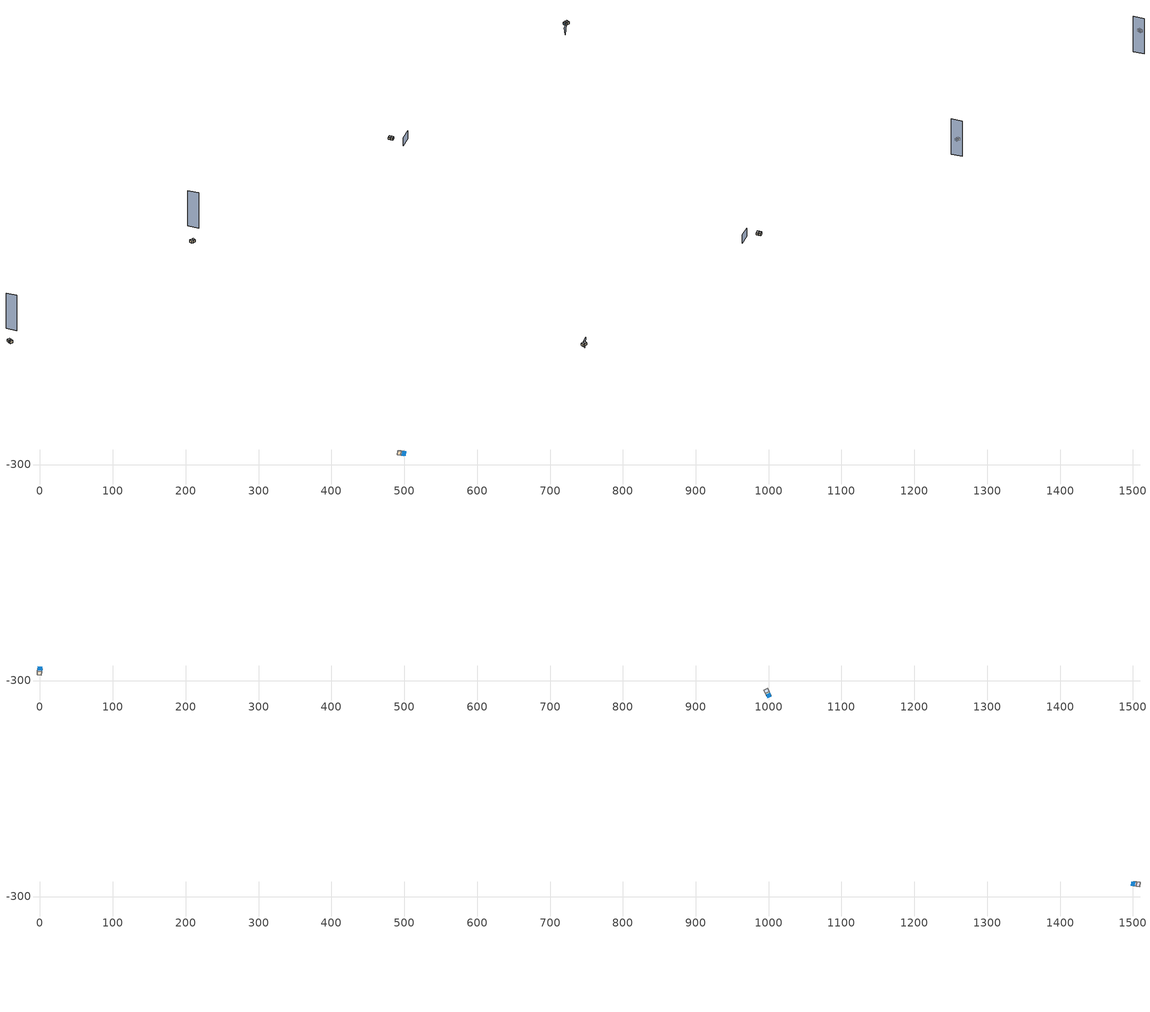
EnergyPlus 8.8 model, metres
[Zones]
1Perim
 floor adiabatic (115mmSandLimeBrick): 499.56,-287.8 495.06,-287.29 495.73,-281.33 500.24,-281.84 z0
 wall outside (U0-4): 499.56,-287.8 500.24,-281.84 z0:4.89
 wall to 1Core (115mmSandLimeBrick): 495.73,-281.33 495.06,-287.29 z0:4.89
 wall adiabatic (115mmSandLimeBrick): 500.24,-281.84 495.73,-281.33 / 495.06,-287.29 499.56,-287.8 z0:4.89
 window (Single): 499.57,-287.7 500.23,-281.94 z0.85:3.88
 ceiling adiabatic (115mmSandLimeBrick): 499.56,-287.8 500.24,-281.84 496.86,-281.46 496.18,-287.42 z4.89
 roof outside (U0-3): 496.18,-287.42 496.86,-281.46 495.73,-281.33 495.06,-287.29 z4.89
1Core
 floor adiabatic (115mmSandLimeBrick): 495.06,-287.29 490.27,-286.75 490.94,-280.79 495.73,-281.33 z0
 wall adiabatic (115mmSandLimeBrick): 495.73,-281.33 490.94,-280.79 490.27,-286.75 495.06,-287.29 z0:4.89
 ceiling adiabatic (115mmSandLimeBrick): 495.06,-287.29 495.73,-281.33 492.14,-280.92 491.46,-286.88 z4.89
 roof outside (U0-3): 491.46,-286.88 492.14,-280.92 490.94,-280.79 490.27,-286.75 z4.89
0Perim
 floor adiabatic (115mmSandLimeBrick): 2.97,-283.61 2.47,-288.11 -3.49,-287.45 -2.99,-282.94 z9.78
 wall outside (U0-4): 2.97,-283.61 -2.99,-282.94 z9.78:14.67
 wall to 0Core (115mmSandLimeBrick): -3.49,-287.45 2.47,-288.11 z9.78:14.67
 wall adiabatic (115mmSandLimeBrick): -2.99,-282.94 -3.49,-287.45 / 2.47,-288.11 2.97,-283.61 z9.78:14.67
 window (Single): 2.87,-283.59 -2.89,-282.95 z10.63:11.64
 ceiling adiabatic (115mmSandLimeBrick): 2.97,-283.61 -2.99,-282.94 -3.37,-286.32 2.59,-286.99 z14.67
 roof outside (U0-3): 2.59,-286.99 -3.37,-286.32 -3.49,-287.45 2.47,-288.11 z14.67
0Core
 floor adiabatic (115mmSandLimeBrick): 2.47,-288.11 1.94,-292.9 -4.03,-292.24 -3.49,-287.45 z9.78
 wall adiabatic (115mmSandLimeBrick): -3.49,-287.45 -4.03,-292.24 1.94,-292.9 2.47,-288.11 z9.78:14.67
 ceiling adiabatic (115mmSandLimeBrick): 2.47,-288.11 -3.49,-287.45 -3.89,-291.04 2.07,-291.71 z14.67
 roof outside (U0-3): 2.07,-291.71 -3.89,-291.04 -4.03,-292.24 1.94,-292.9 z14.67
2Perim
 floor adiabatic (115mmSandLimeBrick): 997.21,-321.89 995.41,-317.73 1000.92,-315.36 1002.72,-319.52 z9.78
 wall outside (U0-4): 997.21,-321.89 1002.72,-319.52 z9.78:14.67
 wall to 2Core (115mmSandLimeBrick): 1000.92,-315.36 995.41,-317.73 z9.78:14.67
 wall adiabatic (115mmSandLimeBrick): 1002.72,-319.52 1000.92,-315.36 / 995.41,-317.73 997.21,-321.89 z9.78:14.67
 window (Single): 997.3,-321.86 1002.62,-319.56 z10.63:11.64
 ceiling adiabatic (115mmSandLimeBrick): 997.21,-321.89 1002.72,-319.52 1001.37,-316.4 995.86,-318.77 z14.67
 roof outside (U0-3): 995.86,-318.77 1001.37,-316.4 1000.92,-315.36 995.41,-317.73 z14.67
2Core
 floor adiabatic (115mmSandLimeBrick): 995.41,-317.73 993.5,-313.3 999.01,-310.93 1000.92,-315.36 z9.78
 wall adiabatic (115mmSandLimeBrick): 1000.92,-315.36 999.01,-310.93 993.5,-313.3 995.41,-317.73 z9.78:14.67
 ceiling adiabatic (115mmSandLimeBrick): 995.41,-317.73 1000.92,-315.36 999.49,-312.04 993.98,-314.41 z14.67
 roof outside (U0-3): 993.98,-314.41 999.49,-312.04 999.01,-310.93 993.5,-313.3 z14.67
3Perim
 floor adiabatic (115mmSandLimeBrick): 1500.38,-279.4 1504.9,-279.83 1504.33,-285.8 1499.82,-285.38 z14.67
 wall outside (U0-4): 1500.38,-279.4 1499.82,-285.38 z14.67:19.56
 wall to 3Core (115mmSandLimeBrick): 1504.33,-285.8 1504.9,-279.83 z14.67:19.56
 wall adiabatic (115mmSandLimeBrick): 1499.82,-285.38 1504.33,-285.8 / 1504.9,-279.83 1500.38,-279.4 z14.67:19.56
 window (Single): 1500.37,-279.5 1499.83,-285.28 z15.52:18.55
 ceiling adiabatic (115mmSandLimeBrick): 1500.38,-279.4 1499.82,-285.38 1503.21,-285.7 1503.77,-279.72 z19.56
 roof outside (U0-3): 1503.77,-279.72 1503.21,-285.7 1504.33,-285.8 1504.9,-279.83 z19.56
3Core
 floor adiabatic (115mmSandLimeBrick): 1504.9,-279.83 1509.69,-280.28 1509.13,-286.25 1504.33,-285.8 z14.67
 wall adiabatic (115mmSandLimeBrick): 1504.33,-285.8 1509.13,-286.25 1509.69,-280.28 1504.9,-279.83 z14.67:19.56
 ceiling adiabatic (115mmSandLimeBrick): 1504.9,-279.83 1504.33,-285.8 1507.93,-286.14 1508.5,-280.17 z19.56
 roof outside (U0-3): 1508.5,-280.17 1507.93,-286.14 1509.13,-286.25 1509.69,-280.28 z19.56
shading: 37.76,-239.25 46.52,-259.4 / 528.23,-239.25 536.99,-259.4 z0:80.06; 1031.39,-328.6 1008.27,-338.56 z0:18.75; 1488.36,-293.75,19.56 1499.48,-288.96,19.56 1493.92,-291.36,0
[Site:GroundTemperature:BuildingSurface]
14, 14, 14, 14, 14, 14, 14, 14, 14, 14, 14, 14
[Site:GroundReflectance]
0.2, 0.2, 0.2, 0.2, 0.2, 0.2, 0.2, 0.2, 0.2, 0.2, 0.2, 0.2
[Site:GroundReflectance:SnowModifier]
1, 1
[Building]
Building: North Axis {deg}=0; Terrain=Suburbs; Loads Convergence Tolerance Value=.04; Temperature Convergence Tolerance Value {deltaC}=.4; Solar Distribution=MinimalShadowing; Maximum Number of Warmup Days=25
[Construction]
115mmSandLimeBrick: Plaster_0.005_115mmSandLimeBrick, Sand-Lime Brick_0.08_115mmSandLimeBrick, Plaster_0.08_115mmSandLimeBrick
U0-4: XPS Board_0.06_U0-4, General Concrete_0.2_U0-4
U0-3: XPS Board_0.12_U0-3, General Concrete_0.2_U0-3
Single: Generic Clear Glass 6mm_0.006_Single
[Material] Roughness=Rough; Thermal Absorptance=0.9
Name | Thickness {m} | Conductivity {W/m-K} | Density {kg/m3} | Specific Heat {J/kg-K} | Solar Absorptance | Visible Absorptance
Plaster_0.005_115mmSandLimeBrick | 0.005 | 1 | 2000 | 1130 | 0.6 | 0.6
Sand-Lime Brick_0.08_115mmSandLimeBrick | 0.08 | 0.56 | 1200 | 1000 | 0.6 | 0.6
Plaster_0.08_115mmSandLimeBrick | 0.08 | 1 | 2000 | 1130 | 0.6 | 0.6
XPS Board_0.06_U0-4 | 0.06 | 0.034 | 35 | 1400 | 0.6 | 0.6
General Concrete_0.2_U0-4; General Concrete_0.2_U0-3 | 0.2 | 2 | 2400 | 950 | 0.7 | 0.7
XPS Board_0.12_U0-3 | 0.12 | 0.034 | 35 | 1400 | 0.6 | 0.6
[WindowMaterial:Glazing]
Generic Clear Glass 6mm_0.006_Single: Optical Data Type=SpectralAverage; Window Glass Spectral Data Set=SpectralAverage; Thickness {m}=0.006; Solar Transmittance at Normal Incidence=0.68; Front Side Solar Reflectance at Normal Incidence=0.09; Back Side Solar Reflectance at Normal Incidence=0.1; Visible Transmittance at Normal Incidence=0.81; Front Side Visible Reflectance at Normal Incidence=0.11; Back Side Visible Reflectance at Normal Incidence=0.12; Infrared Transmittance at Normal Incidence=0; Front Side Infrared Hemispherical Emissivity=0.2; Back Side Infrared Hemispherical Emissivity=0.2; Conductivity {W/m-K}=0.9; Dirt Correction Factor for Solar and Visible Transmittance=1
[EnergyManagementSystem:Sensor]
Name | Output:Variable or Output:Meter Index Key | Output:Variable or Output:Meter
OutdoorTemp | Environment | Site Outdoor Air Drybulb Temperature
OutdoorRelHumid | Environment | Site Outdoor Air Relative Humidity
USRNATVENT_0Perim; USRNATVENT_1Perim; USRNATVENT_2Perim; USRNATVENT_3Perim | AllOn | Schedule Value
[Zone] Type=1; Multiplier=1; Zone Inside Convection Algorithm=TARP; Zone Outside Convection Algorithm=DOE-2
Name | Volume {m3} | Floor Area {m2}
0Perim; 1Perim; 2Perim; 3Perim | 133.069 | 27.2153
0Core; 1Core; 2Core; 3Core | 141.387 | 28.9164
[People] Number of People Schedule=30HrWk; Number of People Calculation Method=People/Area; People per Zone Floor Area {person/m2}=0.25; Fraction Radiant=0.3; Sensible Heat Fraction=AUTOCALCULATE; Carbon Dioxide Generation Rate {m3/s-W}=3.82e-08; Enable ASHRAE 55 Comfort Warnings=No; Mean Radiant Temperature Calculation Type=ZoneAveraged; Clothing Insulation Calculation Method=DynamicClothingModelASHRAE55; Thermal Comfort Model 1 Type=AdaptiveASH55
Name | Zone or ZoneList | Activity Level Schedule | Work Efficiency Schedule | Air Velocity Schedule
People 0Perim | 0Perim | 0PerimPeopleActivity | 0PerimWorkEfficiency | 0PerimAirVelocity
People 0Core | 0Core | 0CorePeopleActivity | 0CoreWorkEfficiency | 0CoreAirVelocity
People 1Perim | 1Perim | 1PerimPeopleActivity | 1PerimWorkEfficiency | 1PerimAirVelocity
People 1Core | 1Core | 1CorePeopleActivity | 1CoreWorkEfficiency | 1CoreAirVelocity
People 2Perim | 2Perim | 2PerimPeopleActivity | 2PerimWorkEfficiency | 2PerimAirVelocity
People 2Core | 2Core | 2CorePeopleActivity | 2CoreWorkEfficiency | 2CoreAirVelocity
People 3Perim | 3Perim | 3PerimPeopleActivity | 3PerimWorkEfficiency | 3PerimAirVelocity
People 3Core | 3Core | 3CorePeopleActivity | 3CoreWorkEfficiency | 3CoreAirVelocity
[ElectricEquipment] Schedule=60HrWk; Design Level Calculation Method=Watts/Area; Watts per Zone Floor Area {W/m2}=25; Fraction Latent=0; Fraction Radiant=.2; Fraction Lost=0
Name | Zone or ZoneList
0Perim Equipment 1 | 0Perim
0Core Equipment 1 | 0Core
1Perim Equipment 1 | 1Perim
1Core Equipment 1 | 1Core
2Perim Equipment 1 | 2Perim
2Core Equipment 1 | 2Core
3Perim Equipment 1 | 3Perim
3Core Equipment 1 | 3Core
[Lights] Schedule=60HrWk; Design Level Calculation Method=Watts/Area; Watts per Zone Floor Area {W/m2}=15; Return Air Fraction=0; Fraction Radiant=.42; Fraction Visible=.18; Fraction Replaceable=1
Name | Zone or ZoneList
0Perim General lighting | 0Perim
0Core General lighting | 0Core
1Perim General lighting | 1Perim
1Core General lighting | 1Core
2Perim General lighting | 2Perim
2Core General lighting | 2Core
3Perim General lighting | 3Perim
3Core General lighting | 3Core
[Daylighting:Controls] Daylighting Method=SplitFlux; Lighting Control Type=Continuous; Minimum Input Power Fraction for Continuous or ContinuousOff Dimming Control=0.1; Minimum Light Output Fraction for Continuous or ContinuousOff Dimming Control=0.1; Number of Stepped Control Steps=3; Probability Lighting will be Reset When Needed in Manual Stepped Control=1; Glare Calculation Azimuth Angle of View Direction Clockwise from Zone y-Axis {deg}=0; Maximum Allowable Discomfort Glare Index=22; Fraction of Zone Controlled by Reference Point 1=1; Illuminance Setpoint at Reference Point 1 {lux}=500
Name | Zone | Glare Calculation Daylighting Reference Point | Daylighting Reference Point 1
0Perim_DaylCtrl | 0Perim | 0Perim_DaylRefPt1 | 0Perim_DaylRefPt1
0Core_DaylCtrl | 0Core | 0Core_DaylRefPt1 | 0Core_DaylRefPt1
1Perim_DaylCtrl | 1Perim | 1Perim_DaylRefPt1 | 1Perim_DaylRefPt1
1Core_DaylCtrl | 1Core | 1Core_DaylRefPt1 | 1Core_DaylRefPt1
2Perim_DaylCtrl | 2Perim | 2Perim_DaylRefPt1 | 2Perim_DaylRefPt1
2Core_DaylCtrl | 2Core | 2Core_DaylRefPt1 | 2Core_DaylRefPt1
3Perim_DaylCtrl | 3Perim | 3Perim_DaylRefPt1 | 3Perim_DaylRefPt1
3Core_DaylCtrl | 3Core | 3Core_DaylRefPt1 | 3Core_DaylRefPt1
[ZoneControl:Thermostat]
Name | Zone or ZoneList | Control Type Schedule | Control 1
0Perim Thermostat | 0Perim | 0PerimZoneControlTypeSched | Dual Setpoint - Zone 0Perim
0Core Thermostat | 0Core | 0CoreZoneControlTypeSched | Dual Setpoint - Zone 0Core
1Perim Thermostat | 1Perim | 1PerimZoneControlTypeSched | Dual Setpoint - Zone 1Perim
1Core Thermostat | 1Core | 1CoreZoneControlTypeSched | Dual Setpoint - Zone 1Core
2Perim Thermostat | 2Perim | 2PerimZoneControlTypeSched | Dual Setpoint - Zone 2Perim
2Core Thermostat | 2Core | 2CoreZoneControlTypeSched | Dual Setpoint - Zone 2Core
3Perim Thermostat | 3Perim | 3PerimZoneControlTypeSched | Dual Setpoint - Zone 3Perim
3Core Thermostat | 3Core | 3CoreZoneControlTypeSched | Dual Setpoint - Zone 3Core
[ThermostatSetpoint:DualSetpoint]
Name | Heating Setpoint Temperature Schedule | Cooling Setpoint Temperature Schedule
Dual Setpoint - Zone 0Perim | 0PerimHeating_SP_Sch | 0PerimCooling_SP_Sch
Dual Setpoint - Zone 0Core | 0CoreHeating_SP_Sch | 0CoreCooling_SP_Sch
Dual Setpoint - Zone 1Perim | 1PerimHeating_SP_Sch | 1PerimCooling_SP_Sch
Dual Setpoint - Zone 1Core | 1CoreHeating_SP_Sch | 1CoreCooling_SP_Sch
Dual Setpoint - Zone 2Perim | 2PerimHeating_SP_Sch | 2PerimCooling_SP_Sch
Dual Setpoint - Zone 2Core | 2CoreHeating_SP_Sch | 2CoreCooling_SP_Sch
Dual Setpoint - Zone 3Perim | 3PerimHeating_SP_Sch | 3PerimCooling_SP_Sch
Dual Setpoint - Zone 3Core | 3CoreHeating_SP_Sch | 3CoreCooling_SP_Sch
[Zone equipment]
0Perim: 0Perim Ideal Loads Air
0Core: 0Core Ideal Loads Air
1Perim: 1Perim Ideal Loads Air
1Core: 1Core Ideal Loads Air
2Perim: 2Perim Ideal Loads Air
2Core: 2Core Ideal Loads Air
3Perim: 3Perim Ideal Loads Air
3Core: 3Core Ideal Loads Air
[ZoneHVAC:IdealLoadsAirSystem] Maximum Heating Supply Air Temperature {C}=30; Minimum Cooling Supply Air Temperature {C}=18; Maximum Heating Supply Air Humidity Ratio {kgWater/kgDryAir}=0.01; Minimum Cooling Supply Air Humidity Ratio {kgWater/kgDryAir}=0.008; Heating Limit=NoLimit; Maximum Heating Air Flow Rate {m3/s}=100; Cooling Limit=NoLimit; Maximum Cooling Air Flow Rate {m3/s}=100; Heating Availability Schedule=AllOn; Cooling Availability Schedule=AllOn; Dehumidification Control Type=None; Humidification Control Type=None; Demand Controlled Ventilation Type=OccupancySchedule; Outdoor Air Economizer Type=NoEconomizer; Heat Recovery Type=None; Sensible Heat Recovery Effectiveness=0.7; Latent Heat Recovery Effectiveness=0.65
Name | Design Specification Outdoor Air Object
0Perim Ideal Loads Air | 0PerimMinFreshAir
0Core Ideal Loads Air | 0CoreMinFreshAir
1Perim Ideal Loads Air | 1PerimMinFreshAir
1Core Ideal Loads Air | 1CoreMinFreshAir
2Perim Ideal Loads Air | 2PerimMinFreshAir
2Core Ideal Loads Air | 2CoreMinFreshAir
3Perim Ideal Loads Air | 3PerimMinFreshAir
3Core Ideal Loads Air | 3CoreMinFreshAir
[DesignSpecification:OutdoorAir] Outdoor Air Method=Sum; Outdoor Air Flow per Person {m3/s-person}=0.001; Outdoor Air Flow per Zone Floor Area {m3/s-m2}=0.001; Outdoor Air Schedule=60HrWk
0PerimMinFreshAir; 0CoreMinFreshAir; 1PerimMinFreshAir; 1CoreMinFreshAir; 2PerimMinFreshAir; 2CoreMinFreshAir; 3PerimMinFreshAir; 3CoreMinFreshAir
[ZoneVentilation:DesignFlowRate] Schedule=AllOn; Design Flow Rate Calculation Method=AirChanges/Hour; Air Changes per Hour {1/hr}=0; Ventilation Type=NATURAL; Fan Pressure Rise {Pa}=0; Fan Total Efficiency=1; Constant Term Coefficient=1; Temperature Term Coefficient=0; Velocity Term Coefficient=0; Velocity Squared Term Coefficient=0; Minimum Indoor Temperature {C}=18; Delta Temperature {deltaC}=1; Maximum Wind Speed {m/s}=40
Name | Zone or ZoneList
0Perim ScheduledVent | 0Perim
1Perim ScheduledVent | 1Perim
2Perim ScheduledVent | 2Perim
3Perim ScheduledVent | 3Perim
[EnergyManagementSystem:Actuator] Actuated Component Type=Schedule:Constant; Actuated Component Control Type=Schedule Value
Name | Actuated Component Unique
NATVENT_AVAIL_SCHED_ACTUATOR_0Perim | NATVENT_AVAIL_SCHED_0Perim
NATVENT_AVAIL_SCHED_ACTUATOR_1Perim | NATVENT_AVAIL_SCHED_1Perim
NATVENT_AVAIL_SCHED_ACTUATOR_2Perim | NATVENT_AVAIL_SCHED_2Perim
NATVENT_AVAIL_SCHED_ACTUATOR_3Perim | NATVENT_AVAIL_SCHED_3Perim
[EnergyManagementSystem:ProgramCallingManager]
My 0Perim_Setpoint_Schedule_Calculator_Example: BeginTimestepBeforePredictor; 0Perim_ErlEnforceBinary
My 1Perim_Setpoint_Schedule_Calculator_Example: BeginTimestepBeforePredictor; 1Perim_ErlEnforceBinary
My 2Perim_Setpoint_Schedule_Calculator_Example: BeginTimestepBeforePredictor; 2Perim_ErlEnforceBinary
My 3Perim_Setpoint_Schedule_Calculator_Example: BeginTimestepBeforePredictor; 3Perim_ErlEnforceBinary
[EnergyManagementSystem:Program]
0Perim_ErlEnforceBinary: IF (USRNATVENT_0Perim > 0); Set NATVENT_AVAIL_SCHED_ACTUATOR_0Perim = 1; ELSE; Set NATVENT_AVAIL_SCHED_ACTUATOR_0Perim = 0; ENDIF
1Perim_ErlEnforceBinary: IF (USRNATVENT_1Perim > 0); Set NATVENT_AVAIL_SCHED_ACTUATOR_1Perim = 1; ELSE; Set NATVENT_AVAIL_SCHED_ACTUATOR_1Perim = 0; ENDIF
2Perim_ErlEnforceBinary: IF (USRNATVENT_2Perim > 0); Set NATVENT_AVAIL_SCHED_ACTUATOR_2Perim = 1; ELSE; Set NATVENT_AVAIL_SCHED_ACTUATOR_2Perim = 0; ENDIF
3Perim_ErlEnforceBinary: IF (USRNATVENT_3Perim > 0); Set NATVENT_AVAIL_SCHED_ACTUATOR_3Perim = 1; ELSE; Set NATVENT_AVAIL_SCHED_ACTUATOR_3Perim = 0; ENDIF
[ZoneVentilation:WindandStackOpenArea] Opening Effectiveness=0; Effective Angle {deg}=0; Discharge Coefficient for Opening=0.6; Minimum Indoor Temperature {C}=24; Maximum Indoor Temperature {C}=100; Delta Temperature {deltaC}=1; Minimum Outdoor Temperature {C}=22; Maximum Outdoor Temperature {C}=26; Maximum Wind Speed {m/s}=40
Name | Zone | Opening Area {m2} | Opening Area Fraction Schedule | Height Difference {m}
0PerimNatVent_Buoy | 0Perim | 4.69392 | NATVENT_AVAIL_SCHED_0Perim | 0.252905
1PerimNatVent_Buoy | 1Perim | 14.08176 | NATVENT_AVAIL_SCHED_1Perim | 0.758716
2PerimNatVent_Buoy | 2Perim | 4.69392 | NATVENT_AVAIL_SCHED_2Perim | 0.252905
3PerimNatVent_Buoy | 3Perim | 14.0818 | NATVENT_AVAIL_SCHED_3Perim | 0.758716
[ZoneInfiltration:DesignFlowRate] Schedule=On; Design Flow Rate Calculation Method=AirChanges/Hour; Air Changes per Hour {1/hr}=0.05; Constant Term Coefficient=1; Temperature Term Coefficient=0; Velocity Term Coefficient=0; Velocity Squared Term Coefficient=0
Name | Zone or ZoneList
0PerimInfiltration | 0Perim
1PerimInfiltration | 1Perim
2PerimInfiltration | 2Perim
3PerimInfiltration | 3Perim
[WaterUse:Equipment]
Name | Peak Flow Rate {m3/s} | Flow Rate Fraction Schedule | Target Temperature Schedule | Hot Water Supply Temperature Schedule | Cold Water Supply Temperature Schedule
DHW 0Perim | 0 | equipOffice | DHW Supply Temperature 0Perim | DHW Supply Temperature 0Perim | DHW Mains Temperature 0Perim
DHW 0Core | 8.03232e-06 | 60HrWk | DHW Supply Temperature 0Core | DHW Supply Temperature 0Core | DHW Mains Temperature 0Core
DHW 1Perim | 0 | equipOffice | DHW Supply Temperature 1Perim | DHW Supply Temperature 1Perim | DHW Mains Temperature 1Perim
DHW 1Core | 8.03232e-06 | 60HrWk | DHW Supply Temperature 1Core | DHW Supply Temperature 1Core | DHW Mains Temperature 1Core
DHW 2Perim | 0 | equipOffice | DHW Supply Temperature 2Perim | DHW Supply Temperature 2Perim | DHW Mains Temperature 2Perim
DHW 2Core | 8.03232e-06 | 60HrWk | DHW Supply Temperature 2Core | DHW Supply Temperature 2Core | DHW Mains Temperature 2Core
DHW 3Perim | 0 | equipOffice | DHW Supply Temperature 3Perim | DHW Supply Temperature 3Perim | DHW Mains Temperature 3Perim
DHW 3Core | 8.03232e-06 | 60HrWk | DHW Supply Temperature 3Core | DHW Supply Temperature 3Core | DHW Mains Temperature 3Core
[Schedule:Constant]
On: On/Off, 1
0PerimPeopleActivity; 0CorePeopleActivity; 1PerimPeopleActivity; 1CorePeopleActivity; 2PerimPeopleActivity; 2CorePeopleActivity; 3PerimPeopleActivity; 3CorePeopleActivity: Any Number, 125.28
0PerimAirVelocity; 0CoreAirVelocity; 1PerimAirVelocity; 1CoreAirVelocity; 2PerimAirVelocity; 2CoreAirVelocity; 3PerimAirVelocity; 3CoreAirVelocity: Any Number, 0.2
0PerimWorkEfficiency; 0CoreWorkEfficiency; 1PerimWorkEfficiency; 1CoreWorkEfficiency; 2PerimWorkEfficiency; 2CoreWorkEfficiency; 3PerimWorkEfficiency; 3CoreWorkEfficiency: Any Number, 0
0PerimHeating_SP_Sch; 0PerimCooling_SP_Sch; 0CoreHeating_SP_Sch; 0CoreCooling_SP_Sch; 1PerimHeating_SP_Sch; 1PerimCooling_SP_Sch; 1CoreHeating_SP_Sch; 1CoreCooling_SP_Sch; 2PerimHeating_SP_Sch; 2PerimCooling_SP_Sch; 2CoreHeating_SP_Sch; 2CoreCooling_SP_Sch; 3PerimHeating_SP_Sch; 3PerimCooling_SP_Sch; 3CoreHeating_SP_Sch; 3CoreCooling_SP_Sch: Temperature, 24
0PerimZoneControlTypeSched; 0CoreZoneControlTypeSched; 1PerimZoneControlTypeSched; 1CoreZoneControlTypeSched; 2PerimZoneControlTypeSched; 2CoreZoneControlTypeSched; 3PerimZoneControlTypeSched; 3CoreZoneControlTypeSched: Any Number, 4
NATVENT_AVAIL_SCHED_0Perim; NATVENT_AVAIL_SCHED_1Perim; NATVENT_AVAIL_SCHED_2Perim; NATVENT_AVAIL_SCHED_3Perim: Fraction, 1
DHW Supply Temperature 0Perim; DHW Supply Temperature 0Core; DHW Supply Temperature 1Perim; DHW Supply Temperature 1Core; DHW Supply Temperature 2Perim; DHW Supply Temperature 2Core; DHW Supply Temperature 3Perim; DHW Supply Temperature 3Core: Temperature, 65
DHW Mains Temperature 0Perim; DHW Mains Temperature 0Core; DHW Mains Temperature 1Perim; DHW Mains Temperature 1Core; DHW Mains Temperature 2Perim; DHW Mains Temperature 2Core; DHW Mains Temperature 3Perim; DHW Mains Temperature 3Core: Temperature, 10
[Schedule:Year]
30HrWk: 30HrWk, 1, 1, 12, 31
60HrWk: 60HrWk, 1, 1, 12, 31
AllOn: AllOn, 1, 1, 12, 31
equipOffice: equipOffice, 1, 1, 12, 31
[Schedule:Week:Daily]
30HrWk: 30HrWkDay, 30HrWkDay, 30HrWkDay, 30HrWkDay, 30HrWkDay, 30HrWkDay, 30HrWkDay, 30HrWkDay, 30HrWkDay, 30HrWkDay, 30HrWkDay, 30HrWkDay
60HrWk: 60HrWkDay, 60HrWkDay, 60HrWkDay, 60HrWkDay, 60HrWkDay, 60HrWkDay, 60HrWkDay, 60HrWkDay, 60HrWkDay, 60HrWkDay, 60HrWkDay, 60HrWkDay
AllOn: AllOn, AllOn, AllOn, AllOn, AllOn, AllOn, AllOn, AllOn, AllOn, AllOn, AllOn, AllOn
equipOffice: equipOfficeWeekEnd, equipOffice, equipOffice, equipOffice, equipOffice, equipOffice, equipOfficeWeekEnd, equipOfficeWeekEnd, equipOffice, equipOffice, equipOffice, equipOffice
[Schedule:Day:Hourly]
30HrWkDay; equipOffice; equipOfficeWeekEnd: 0.1, 0.1, 0.1, 0.1, 0.1, 0.1, 0.1, 0.2, 0.4, 0.6, 0.8, 0.8, 0.4, 0.6, 0.8, 0.8, 0.4, 0.2, 0.1, 0.1, 0.1, 0.1, 0.1, 0.1
60HrWkDay: 0.2, 0.2, 0.2, 0.2, 0.2, 0.2, 0.2, 0.4, 0.8, 0.8, 1, 1, 0.8, 1, 1, 1, 0.8, 0.4, 0.2, 0.2, 0.2, 0.2, 0.2, 0.2
AllOn: 1, 1, 1, 1, 1, 1, 1, 1, 1, 1, 1, 1, 1, 1, 1, 1, 1, 1, 1, 1, 1, 1, 1, 1
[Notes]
----  This file was generated with Archsim v.4.0.2.17
-------------------------ERL SENSORS--------------------------
115mmSandLimeBrick GasType: Partition
